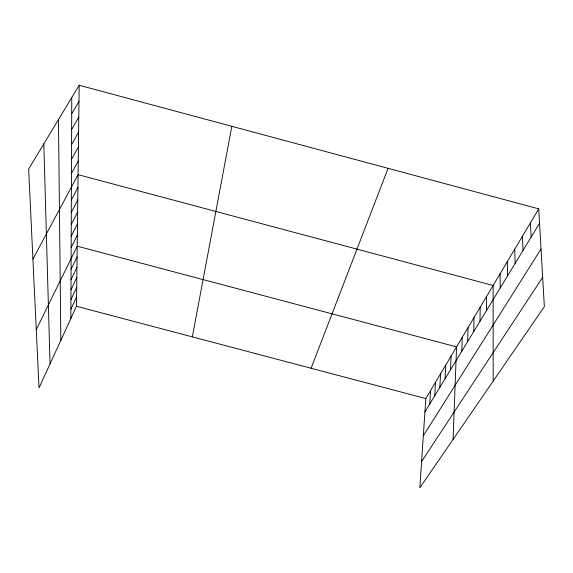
<?xml version="1.0" encoding="UTF-8"?>
<svg xmlns="http://www.w3.org/2000/svg" width="573" height="573" viewBox="0 0 573 573"><rect width="100%" height="100%" fill="white"/><g stroke="black" fill="none" stroke-linecap="round" stroke-linejoin="round"><path stroke-width="0.86" d="M70.859 318.516L71.775 97.517M486.463 310.616L486.549 296.513M79.174 85.255L28.65 169.014L39.021 387.864L76.481 306.269L79.174 85.255L538.727 208.859L544.35 306.648L419.866 487.745L425.803 398.564L538.727 208.859M480.002 321.245L480.188 307.2M473.735 331.559L474.014 317.571M467.661 341.565L468.026 327.634M461.766 351.27L462.21 337.397M453.071 439.434L456.566 346.887L77.212 246.168L36.264 329.604M450.485 369.85L451.073 356.112M445.078 378.746L445.737 365.073M439.828 387.398L440.551 373.789M434.721 395.807L435.501 382.27M429.75 403.994L430.588 390.528M192.335 336.874L231.836 126.318M311.103 368.26L388.079 168.34M70.894 309.212L76.596 296.921M70.937 299.65L76.71 287.324M70.973 289.823L76.832 277.461M71.016 279.717L76.954 267.326M71.059 269.31L77.083 256.897M71.152 247.586L77.348 235.123M71.202 236.226L77.484 223.749M71.245 224.523L77.627 212.031M71.296 212.454L77.778 199.956M71.353 199.998L77.928 187.507M32.919 259.089L78.086 174.665L493.109 285.49L493.203 381.052M71.46 173.469L78.25 160.992M71.518 159.323L78.422 146.867M71.582 144.675L78.601 132.256M71.646 129.512L78.788 117.136M71.711 113.805L78.981 101.478M424.908 411.958L539.551 223.191M423.325 435.774L541.034 248.983M421.613 461.509L542.66 277.296M76.481 306.269L425.803 398.564M530.455 222.754L531.121 237.072M522.469 236.169L522.991 250.465M43.827 143.852L50.044 363.848M514.755 249.126L515.134 263.394M507.298 261.653L507.549 275.885M58.46 119.592L60.86 340.298M500.086 273.772L500.215 287.961"/></g></svg>
